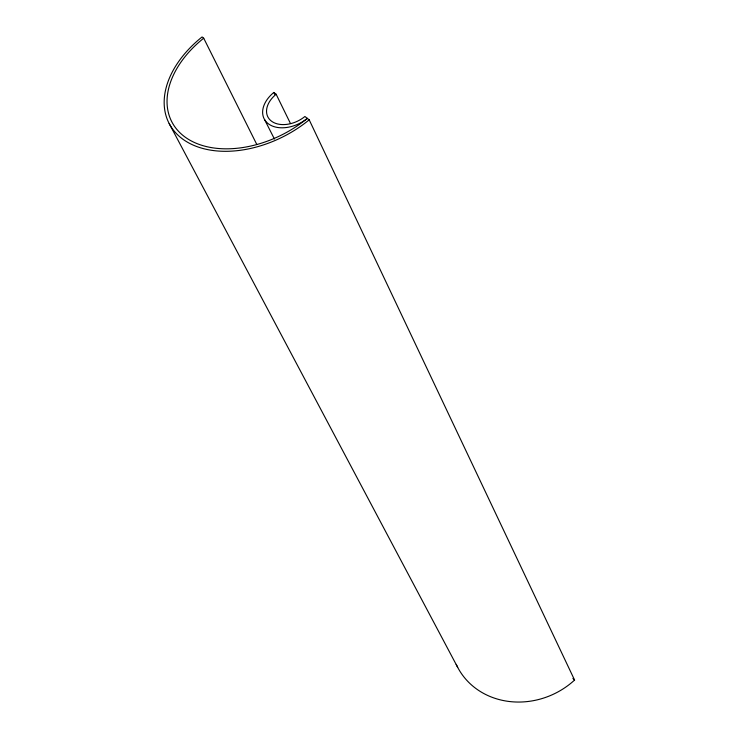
<?xml version="1.0" encoding="UTF-8"?>
<svg xmlns="http://www.w3.org/2000/svg" width="739" height="739" viewBox="0 0 739 739"><rect width="100%" height="100%" fill="white"/><g stroke="black" fill="none" stroke-linecap="round" stroke-linejoin="round"><path stroke-width="1.11" d="M256.812 144.511L203.705 38.206L202.08 36.95A96.707 64.311 -27.4 0 0 181.665 138.304A96.707 64.311 -27.4 0 0 309.198 119.829L574.582 680.056A75.59 67.748 -25.7 0 1 456.231 664.37M307.313 118.369A29.551 20.092 -26.8 0 1 268.211 123.681A29.551 20.092 -26.8 0 1 273.827 92.467L276.146 94.259L290.362 123.293M309.198 119.829L304.902 116.503A25.366 17.246 -26.8 0 1 271.333 121.048A25.366 17.246 -26.8 0 1 276.146 94.259M572.891 678.42L574.582 680.056M169.157 123.505L457.672 667.335M264.525 119.515L274.446 139.052M273.827 92.467L274.843 94.537M307.332 118.388A93.557 62.205 -27.4 0 1 183.974 136.244A93.557 62.205 -27.4 0 1 203.705 38.206"/></g></svg>
